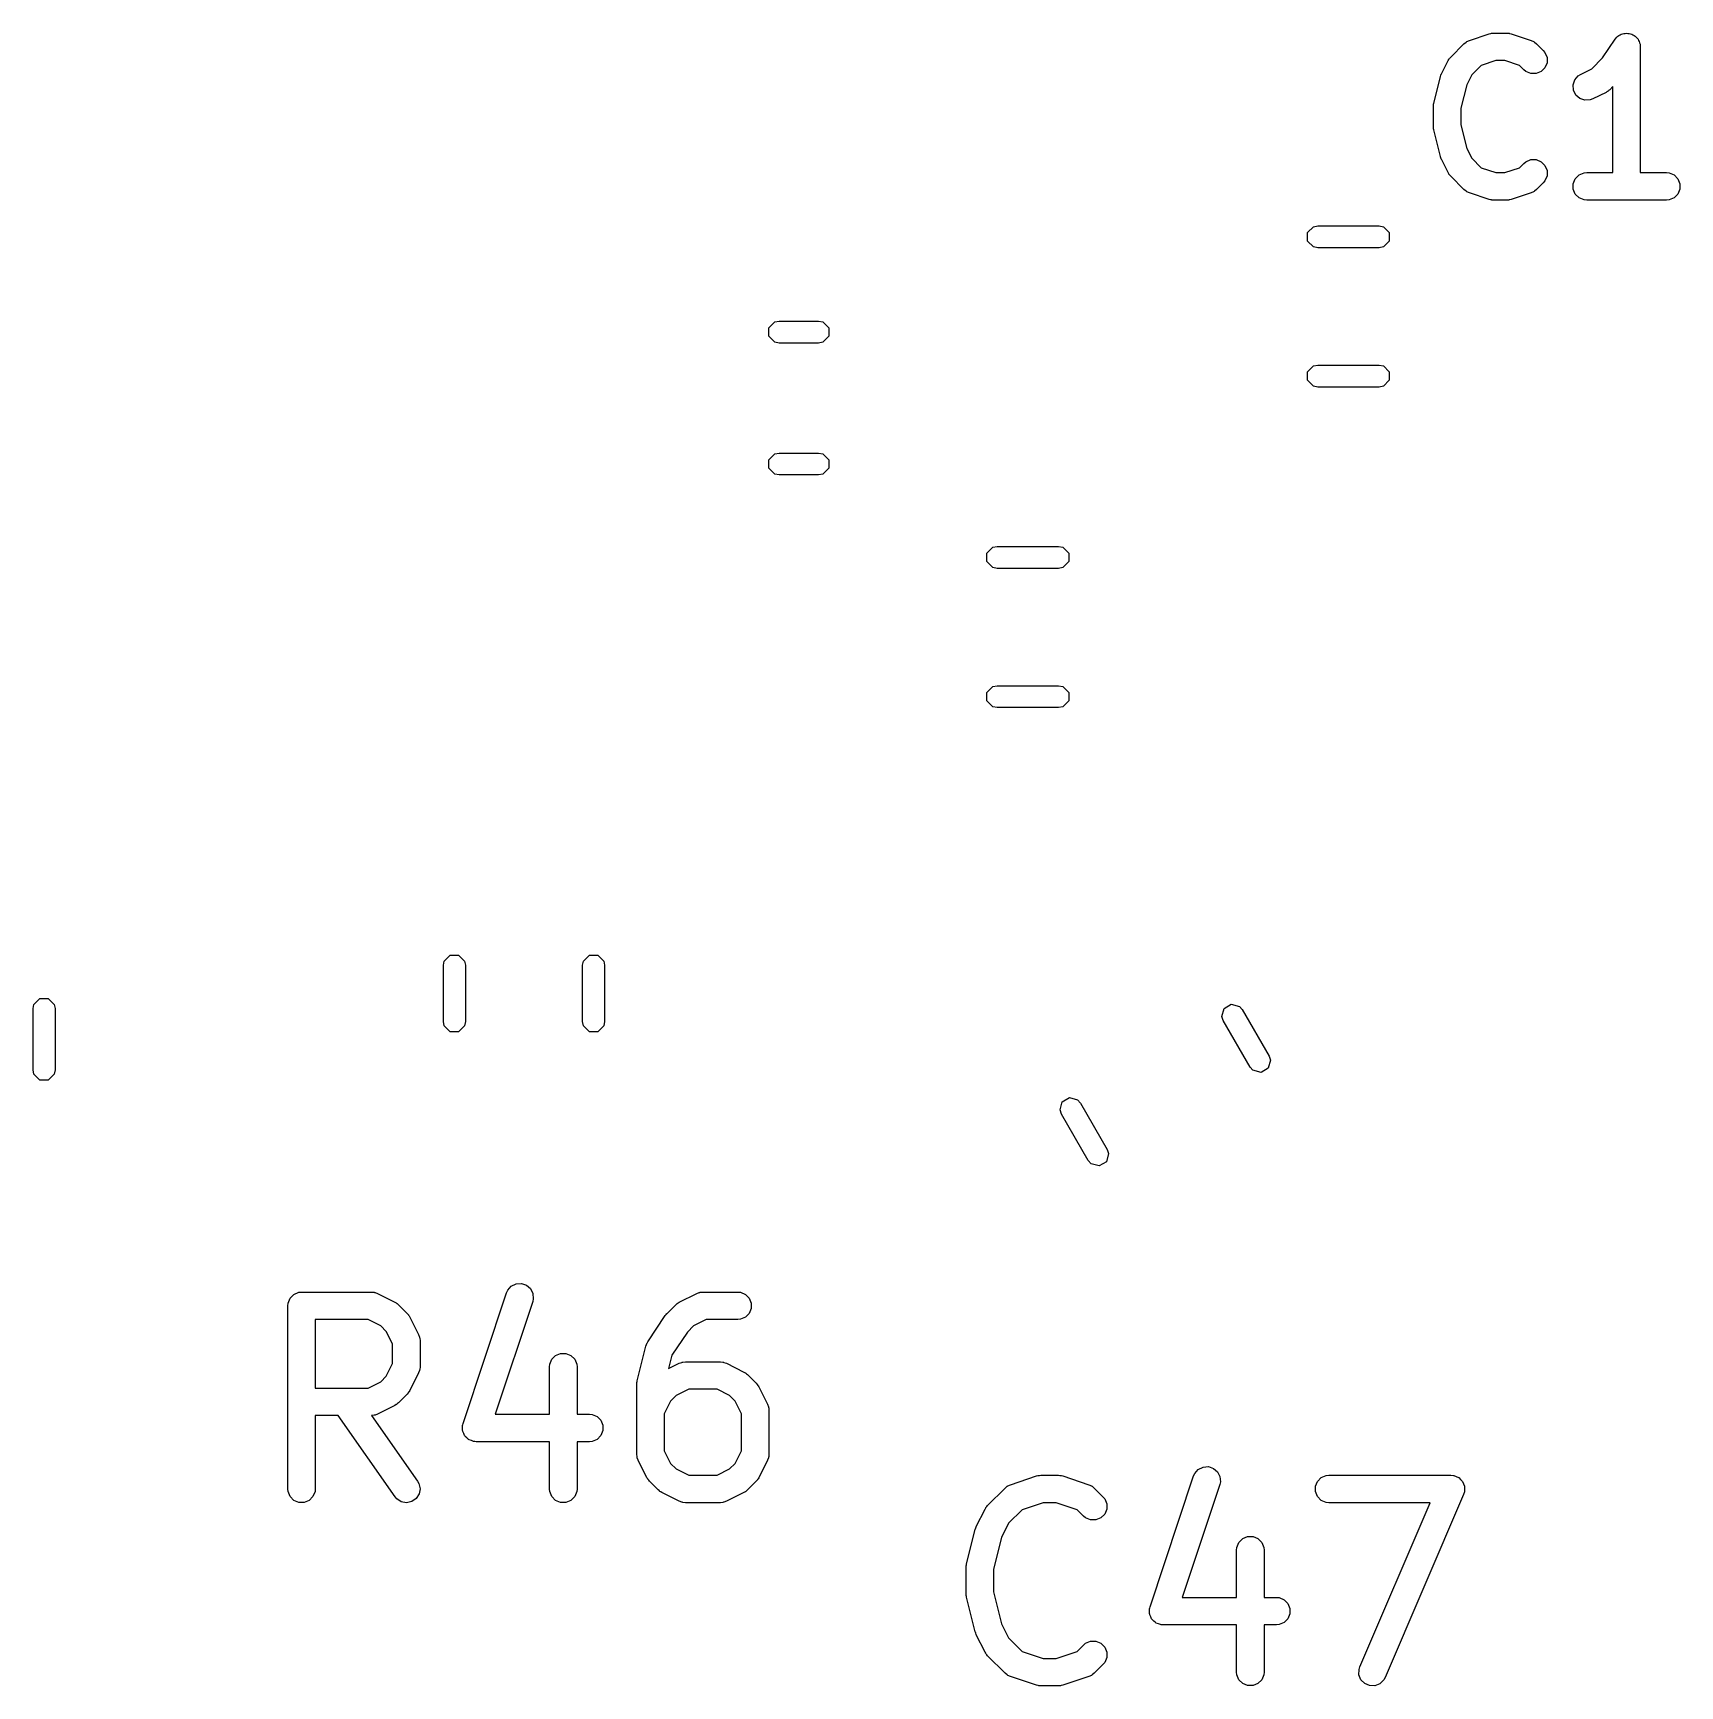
# Model space of a CAD drawing. Extents: x 1.07 to 8.07, y -3.47 to -0.77.
# Drawn here: x 6.3217 to 6.6756, y -2.2945 to -1.9393 of the extents above; entities that cross this region are included whole.
import ezdxf

# ---------------------------------------------------------------- set-up
doc = ezdxf.new("R2010")
doc.units = 0
doc.header["$MEASUREMENT"] = 0
doc.layers.add('BLACK', color=7, linetype='CONTINUOUS')

msp = doc.modelspace()

# ---------------------------------------------------------------- linework, layer by layer
at = {"layer": 'BLACK', "linetype": 'CONTINUOUS'}
for p, q in [((6.63459, -1.93943), (6.63488, -1.93937)), ((6.63488, -1.93937), (6.63495, -1.93934)), ((6.63495, -1.93934), (6.63506, -1.93933)), ((6.63506, -1.93933), (6.63516, -1.9393)), ((6.63516, -1.9393), (6.63524, -1.93931)), ((6.63524, -1.93931), (6.63553, -1.93928)), ((6.63553, -1.93928), (6.63839, -1.93928)), ((6.63839, -1.93928), (6.63868, -1.93931)), ((6.63868, -1.93931), (6.63876, -1.9393)), ((6.63876, -1.9393), (6.63886, -1.93933)), ((6.63886, -1.93933), (6.63896, -1.93934)), ((6.63896, -1.93934), (6.63903, -1.93937)), ((6.63903, -1.93937), (6.63932, -1.93943)), ((6.66325, -1.93945), (6.66352, -1.93934)), ((6.66352, -1.93934), (6.66381, -1.93934)), ((6.66381, -1.93934), (6.6641, -1.93928)), ((6.6641, -1.93928), (6.66438, -1.93934)), ((6.66438, -1.93934), (6.66468, -1.93934)), ((6.66468, -1.93934), (6.66494, -1.93945)), ((6.6263, -1.94443), (6.62916, -1.94157)), ((6.62916, -1.94157), (6.6296, -1.94121)), ((6.6296, -1.94121), (6.6297, -1.94117)), ((6.6297, -1.94117), (6.62978, -1.9411)), ((6.62978, -1.9411), (6.63031, -1.94086)), ((6.63031, -1.94086), (6.63459, -1.93943)), ((6.63932, -1.93943), (6.64361, -1.94086)), ((6.64361, -1.94086), (6.64413, -1.9411)), ((6.64413, -1.9411), (6.64421, -1.94117)), ((6.64421, -1.94117), (6.64431, -1.94121)), ((6.64431, -1.94121), (6.64476, -1.94157)), ((6.64476, -1.94157), (6.64619, -1.943)), ((6.65895, -1.94464), (6.66164, -1.94059)), ((6.66164, -1.94059), (6.66164, -1.94059)), ((6.66164, -1.94059), (6.66165, -1.94059)), ((6.66165, -1.94059), (6.66201, -1.94015)), ((6.66165, -1.94059), (6.66165, -1.94059)), ((6.66201, -1.94015), (6.66225, -1.93998)), ((6.66225, -1.93998), (6.66246, -1.93978)), ((6.66246, -1.93978), (6.66273, -1.93967)), ((6.66273, -1.93967), (6.66297, -1.93951)), ((6.66297, -1.93951), (6.66325, -1.93945)), ((6.66494, -1.93945), (6.66523, -1.9395)), ((6.66523, -1.9395), (6.66547, -1.93967)), ((6.66547, -1.93967), (6.66574, -1.93978)), ((6.66574, -1.93978), (6.66595, -1.93998)), ((6.66595, -1.93998), (6.66619, -1.94014)), ((6.66619, -1.94014), (6.66635, -1.94039)), ((6.66635, -1.94039), (6.66656, -1.94059)), ((6.66656, -1.94059), (6.66667, -1.94086)), ((6.66667, -1.94086), (6.66683, -1.9411)), ((6.66683, -1.9411), (6.66688, -1.94139)), ((6.66688, -1.94139), (6.667, -1.94166)), ((6.667, -1.94166), (6.66705, -1.94223)), ((6.66705, -1.94223), (6.66705, -1.94223)), ((6.66705, -1.94223), (6.66705, -1.94223)), ((6.66705, -1.94223), (6.66705, -1.94223)), ((6.66705, -1.94223), (6.66705, -1.96928)), ((6.62432, -1.94806), (6.62574, -1.9452)), ((6.62574, -1.9452), (6.6259, -1.94495)), ((6.6259, -1.94495), (6.62593, -1.94488)), ((6.62593, -1.94488), (6.626, -1.9448)), ((6.626, -1.9448), (6.62605, -1.94471)), ((6.62605, -1.94471), (6.62611, -1.94466)), ((6.62611, -1.94466), (6.6263, -1.94443)), ((6.63284, -1.94624), (6.63081, -1.94827)), ((6.63601, -1.94519), (6.63284, -1.94624)), ((6.63791, -1.94519), (6.63601, -1.94519)), ((6.64108, -1.94624), (6.63791, -1.94519)), ((6.64201, -1.94718), (6.64108, -1.94624)), ((6.64619, -1.943), (6.64656, -1.94345)), ((6.64656, -1.94345), (6.647, -1.94451)), ((6.647, -1.94567), (6.64656, -1.94673)), ((6.647, -1.94451), (6.647, -1.94567)), ((6.65664, -1.94695), (6.65895, -1.94464)), ((6.62266, -1.95437), (6.62409, -1.94866)), ((6.62409, -1.94866), (6.62411, -1.94862)), ((6.62411, -1.9486), (6.6242, -1.94836)), ((6.62411, -1.94862), (6.62411, -1.9486)), ((6.6242, -1.94836), (6.62429, -1.94811)), ((6.62429, -1.94811), (6.6243, -1.9481)), ((6.6243, -1.9481), (6.62432, -1.94806)), ((6.63081, -1.94827), (6.62974, -1.95041)), ((6.64246, -1.94755), (6.64201, -1.94718)), ((6.64352, -1.94799), (6.64246, -1.94755)), ((6.64468, -1.94799), (6.64352, -1.94799)), ((6.64574, -1.94755), (6.64468, -1.94799)), ((6.64656, -1.94673), (6.64574, -1.94755)), ((6.6526, -1.95043), (6.65296, -1.94934)), ((6.65296, -1.94934), (6.65372, -1.94847)), ((6.65372, -1.94847), (6.65421, -1.94816)), ((6.65421, -1.94816), (6.65664, -1.94695)), ((6.62974, -1.95041), (6.62848, -1.95545)), ((6.65268, -1.95158), (6.6526, -1.95043)), ((6.6532, -1.95261), (6.65268, -1.95158)), ((6.65407, -1.95337), (6.6532, -1.95261)), ((6.65516, -1.95373), (6.65407, -1.95337)), ((6.65685, -1.95345), (6.65631, -1.95365)), ((6.65971, -1.95202), (6.65685, -1.95345)), ((6.65995, -1.95186), (6.65971, -1.95202)), ((6.66003, -1.95183), (6.65995, -1.95186)), ((6.66011, -1.95176), (6.66003, -1.95183)), ((6.6602, -1.95171), (6.66011, -1.95176)), ((6.66025, -1.95165), (6.6602, -1.95171)), ((6.66047, -1.95146), (6.66025, -1.95165)), ((6.66115, -1.95079), (6.66047, -1.95146)), ((6.66115, -1.96928), (6.66115, -1.95079)), ((6.62258, -1.95495), (6.62261, -1.95473)), ((6.62259, -1.95499), (6.62258, -1.95495)), ((6.62258, -1.95509), (6.62259, -1.95499)), ((6.62258, -1.95938), (6.62258, -1.95509)), ((6.62261, -1.95473), (6.62263, -1.95451)), ((6.62263, -1.95451), (6.62265, -1.95447)), ((6.62265, -1.95447), (6.62266, -1.95437)), ((6.62848, -1.95545), (6.62848, -1.95901)), ((6.65631, -1.95365), (6.65516, -1.95373)), ((6.62259, -1.95948), (6.62258, -1.95938)), ((6.62258, -1.95952), (6.62259, -1.95948)), ((6.62261, -1.95973), (6.62258, -1.95952)), ((6.62263, -1.95995), (6.62261, -1.95973)), ((6.62265, -1.95999), (6.62263, -1.95995)), ((6.62266, -1.96009), (6.62265, -1.95999)), ((6.62409, -1.96581), (6.62266, -1.96009)), ((6.62848, -1.95901), (6.62974, -1.96406)), ((6.62974, -1.96406), (6.63081, -1.9662)), ((6.62411, -1.96585), (6.62409, -1.96581)), ((6.62411, -1.96587), (6.62411, -1.96585)), ((6.6242, -1.96611), (6.62411, -1.96587)), ((6.62429, -1.96635), (6.6242, -1.96611)), ((6.6243, -1.96637), (6.62429, -1.96635)), ((6.62432, -1.96641), (6.6243, -1.96637)), ((6.62574, -1.96927), (6.62432, -1.96641)), ((6.63081, -1.9662), (6.63284, -1.96822)), ((6.64108, -1.96822), (6.64201, -1.96729)), ((6.64201, -1.96729), (6.64246, -1.96692)), ((6.64246, -1.96692), (6.64352, -1.96648)), ((6.64352, -1.96648), (6.64468, -1.96648)), ((6.64468, -1.96648), (6.64574, -1.96692)), ((6.64574, -1.96692), (6.64656, -1.96774)), ((6.64656, -1.96774), (6.647, -1.9688)), ((6.6259, -1.96952), (6.62574, -1.96927)), ((6.62593, -1.96959), (6.6259, -1.96952)), ((6.626, -1.96967), (6.62593, -1.96959)), ((6.62605, -1.96976), (6.626, -1.96967)), ((6.62611, -1.96981), (6.62605, -1.96976)), ((6.6263, -1.97004), (6.62611, -1.96981)), ((6.62916, -1.97289), (6.6263, -1.97004)), ((6.63284, -1.96822), (6.63601, -1.96928)), ((6.63601, -1.96928), (6.63791, -1.96928)), ((6.63791, -1.96928), (6.64108, -1.96822)), ((6.64656, -1.97102), (6.64619, -1.97146)), ((6.647, -1.96995), (6.64656, -1.97102)), ((6.647, -1.9688), (6.647, -1.96995)), ((6.65263, -1.97166), (6.65307, -1.97059)), ((6.65307, -1.97059), (6.65389, -1.96978)), ((6.65389, -1.96978), (6.65495, -1.96934)), ((6.65495, -1.96934), (6.65553, -1.96928)), ((6.65553, -1.96928), (6.66115, -1.96928)), ((6.66705, -1.96928), (6.67267, -1.96928)), ((6.67267, -1.96928), (6.67325, -1.96934)), ((6.67325, -1.96934), (6.67431, -1.96978)), ((6.67431, -1.96978), (6.67513, -1.97059)), ((6.67513, -1.97059), (6.67557, -1.97166)), ((6.6296, -1.97326), (6.62916, -1.97289)), ((6.6297, -1.9733), (6.6296, -1.97326)), ((6.62978, -1.97337), (6.6297, -1.9733)), ((6.63031, -1.97361), (6.62978, -1.97337)), ((6.63459, -1.97503), (6.63031, -1.97361)), ((6.64361, -1.97361), (6.63932, -1.97503)), ((6.64413, -1.97337), (6.64361, -1.97361)), ((6.64421, -1.9733), (6.64413, -1.97337)), ((6.64431, -1.97326), (6.64421, -1.9733)), ((6.64476, -1.97289), (6.64431, -1.97326)), ((6.64619, -1.97146), (6.64476, -1.97289)), ((6.65263, -1.97281), (6.65263, -1.97166)), ((6.65307, -1.97387), (6.65263, -1.97281)), ((6.65389, -1.97469), (6.65307, -1.97387)), ((6.65495, -1.97513), (6.65389, -1.97469)), ((6.67431, -1.97469), (6.67325, -1.97513)), ((6.67513, -1.97387), (6.67431, -1.97469)), ((6.67557, -1.97281), (6.67513, -1.97387)), ((6.67557, -1.97166), (6.67557, -1.97281)), ((6.63488, -1.9751), (6.63459, -1.97503)), ((6.63495, -1.97513), (6.63488, -1.9751)), ((6.63506, -1.97514), (6.63495, -1.97513)), ((6.63516, -1.97516), (6.63506, -1.97514)), ((6.63524, -1.97516), (6.63516, -1.97516)), ((6.63553, -1.97519), (6.63524, -1.97516)), ((6.63839, -1.97519), (6.63553, -1.97519)), ((6.63868, -1.97516), (6.63839, -1.97519)), ((6.63876, -1.97516), (6.63868, -1.97516)), ((6.63886, -1.97514), (6.63876, -1.97516)), ((6.63896, -1.97513), (6.63886, -1.97514)), ((6.63903, -1.9751), (6.63896, -1.97513)), ((6.63932, -1.97503), (6.63903, -1.9751)), ((6.65553, -1.97519), (6.65495, -1.97513)), ((6.67267, -1.97519), (6.65553, -1.97519)), ((6.67325, -1.97513), (6.67267, -1.97519)), ((6.59555, -1.98217), (6.59683, -1.98089)), ((6.59683, -1.98089), (6.59773, -1.98071)), ((6.59773, -1.98071), (6.61093, -1.98071)), ((6.61093, -1.98071), (6.61183, -1.98089)), ((6.61183, -1.98089), (6.61311, -1.98217)), ((6.59555, -1.98397), (6.59555, -1.98217)), ((6.59683, -1.98525), (6.59555, -1.98397)), ((6.59773, -1.98543), (6.59683, -1.98525)), ((6.61093, -1.98543), (6.59773, -1.98543)), ((6.61183, -1.98525), (6.61093, -1.98543)), ((6.61311, -1.98397), (6.61183, -1.98525)), ((6.61311, -1.98217), (6.61311, -1.98397)), ((6.47979, -2.00264), (6.48107, -2.00136)), ((6.47979, -2.00445), (6.47979, -2.00264)), ((6.48107, -2.00136), (6.48197, -2.00118)), ((6.48197, -2.00118), (6.49047, -2.00118)), ((6.49047, -2.00118), (6.49137, -2.00136)), ((6.49137, -2.00136), (6.49265, -2.00264)), ((6.49265, -2.00264), (6.49265, -2.00445)), ((6.48107, -2.00573), (6.47979, -2.00445)), ((6.48197, -2.00591), (6.48107, -2.00573)), ((6.49047, -2.00591), (6.48197, -2.00591)), ((6.49137, -2.00573), (6.49047, -2.00591)), ((6.49265, -2.00445), (6.49137, -2.00573)), ((6.59555, -2.01209), (6.59683, -2.01081)), ((6.59555, -2.0139), (6.59555, -2.01209)), ((6.59683, -2.01517), (6.59555, -2.0139)), ((6.59683, -2.01081), (6.59773, -2.01063)), ((6.59773, -2.01063), (6.61093, -2.01063)), ((6.61093, -2.01063), (6.61183, -2.01081)), ((6.61183, -2.01081), (6.61311, -2.01209)), ((6.61311, -2.0139), (6.61183, -2.01517)), ((6.61311, -2.01209), (6.61311, -2.0139)), ((6.59773, -2.01535), (6.59683, -2.01517)), ((6.61093, -2.01535), (6.59773, -2.01535)), ((6.61183, -2.01517), (6.61093, -2.01535)), ((6.47979, -2.03099), (6.48107, -2.02971)), ((6.47979, -2.03279), (6.47979, -2.03099)), ((6.48107, -2.02971), (6.48197, -2.02953)), ((6.48197, -2.02953), (6.49047, -2.02953)), ((6.49047, -2.02953), (6.49137, -2.02971)), ((6.49137, -2.02971), (6.49265, -2.03099)), ((6.49265, -2.03099), (6.49265, -2.03279)), ((6.48107, -2.03407), (6.47979, -2.03279)), ((6.48197, -2.03425), (6.48107, -2.03407)), ((6.49047, -2.03425), (6.48197, -2.03425)), ((6.49137, -2.03407), (6.49047, -2.03425)), ((6.49265, -2.03279), (6.49137, -2.03407)), ((6.52665, -2.05106), (6.52793, -2.04979)), ((6.52665, -2.05287), (6.52665, -2.05106)), ((6.52793, -2.05415), (6.52665, -2.05287)), ((6.52793, -2.04979), (6.52883, -2.04961)), ((6.52883, -2.04961), (6.54203, -2.04961)), ((6.54203, -2.04961), (6.54294, -2.04979)), ((6.54294, -2.04979), (6.54421, -2.05106)), ((6.54421, -2.05287), (6.54294, -2.05415)), ((6.54421, -2.05106), (6.54421, -2.05287)), ((6.52883, -2.05433), (6.52793, -2.05415)), ((6.54203, -2.05433), (6.52883, -2.05433)), ((6.54294, -2.05415), (6.54203, -2.05433)), ((6.52665, -2.08099), (6.52793, -2.07971)), ((6.52665, -2.08279), (6.52665, -2.08099)), ((6.52793, -2.07971), (6.52883, -2.07953)), ((6.52883, -2.07953), (6.54203, -2.07953)), ((6.54203, -2.07953), (6.54294, -2.07971)), ((6.54294, -2.07971), (6.54421, -2.08099)), ((6.54421, -2.08099), (6.54421, -2.08279)), ((6.52793, -2.08407), (6.52665, -2.08279)), ((6.52883, -2.08425), (6.52793, -2.08407)), ((6.54203, -2.08425), (6.52883, -2.08425)), ((6.54294, -2.08407), (6.54203, -2.08425)), ((6.54421, -2.08279), (6.54294, -2.08407)), ((6.41002, -2.13872), (6.4113, -2.13744)), ((6.4113, -2.13744), (6.41311, -2.13744)), ((6.41311, -2.13744), (6.41439, -2.13872)), ((6.43994, -2.13872), (6.44122, -2.13744)), ((6.44122, -2.13744), (6.44303, -2.13744)), ((6.44303, -2.13744), (6.44431, -2.13872)), ((6.40984, -2.13962), (6.41002, -2.13872)), ((6.40984, -2.15172), (6.40984, -2.13962)), ((6.41439, -2.13872), (6.41457, -2.13962)), ((6.41457, -2.13962), (6.41457, -2.15172)), ((6.43976, -2.13962), (6.43994, -2.13872)), ((6.43976, -2.15172), (6.43976, -2.13962)), ((6.44431, -2.13872), (6.44449, -2.13962)), ((6.44449, -2.13962), (6.44449, -2.15172)), ((6.32165, -2.14891), (6.32183, -2.14801)), ((6.32165, -2.16211), (6.32165, -2.14891)), ((6.32183, -2.14801), (6.32311, -2.14673)), ((6.32311, -2.14673), (6.32492, -2.14673)), ((6.32492, -2.14673), (6.3262, -2.14801)), ((6.3262, -2.14801), (6.32638, -2.14891)), ((6.32638, -2.14891), (6.32638, -2.16211)), ((6.57713, -2.15064), (6.5776, -2.14889)), ((6.5776, -2.14889), (6.57916, -2.14799)), ((6.57916, -2.14799), (6.58091, -2.14845)), ((6.58091, -2.14845), (6.58152, -2.14915)), ((6.41002, -2.15262), (6.40984, -2.15172)), ((6.41457, -2.15172), (6.41439, -2.15262)), ((6.43994, -2.15262), (6.43976, -2.15172)), ((6.44449, -2.15172), (6.44431, -2.15262)), ((6.57742, -2.15151), (6.57713, -2.15064)), ((6.58318, -2.16148), (6.57742, -2.15151)), ((6.58152, -2.14915), (6.58727, -2.15912)), ((6.4113, -2.1539), (6.41002, -2.15262)), ((6.41311, -2.1539), (6.4113, -2.1539)), ((6.41439, -2.15262), (6.41311, -2.1539)), ((6.44122, -2.1539), (6.43994, -2.15262)), ((6.44303, -2.1539), (6.44122, -2.1539)), ((6.44431, -2.15262), (6.44303, -2.1539)), ((6.58727, -2.15912), (6.58757, -2.15999)), ((6.32183, -2.16302), (6.32165, -2.16211)), ((6.32311, -2.16429), (6.32183, -2.16302)), ((6.3262, -2.16302), (6.32492, -2.16429)), ((6.32638, -2.16211), (6.3262, -2.16302)), ((6.58379, -2.16218), (6.58318, -2.16148)), ((6.58554, -2.16264), (6.58379, -2.16218)), ((6.5871, -2.16174), (6.58554, -2.16264)), ((6.58757, -2.15999), (6.5871, -2.16174)), ((6.32492, -2.16429), (6.32311, -2.16429)), ((6.54235, -2.17071), (6.54282, -2.16897)), ((6.54282, -2.16897), (6.54438, -2.16806)), ((6.54438, -2.16806), (6.54613, -2.16853)), ((6.54613, -2.16853), (6.54674, -2.16923)), ((6.54674, -2.16923), (6.5525, -2.1792)), ((6.54265, -2.17159), (6.54235, -2.17071)), ((6.54841, -2.18156), (6.54265, -2.17159)), ((6.55279, -2.18007), (6.55233, -2.18182)), ((6.5525, -2.1792), (6.55279, -2.18007)), ((6.54901, -2.18225), (6.54841, -2.18156)), ((6.55076, -2.18272), (6.54901, -2.18225)), ((6.55233, -2.18182), (6.55076, -2.18272)), ((6.42366, -2.20945), (6.42442, -2.20858)), ((6.42442, -2.20858), (6.42545, -2.20807)), ((6.42545, -2.20807), (6.4266, -2.20798)), ((6.4266, -2.20798), (6.42769, -2.20835)), ((6.42769, -2.20835), (6.42856, -2.2091)), ((6.42856, -2.2091), (6.42908, -2.21013)), ((6.37641, -2.21279), (6.37646, -2.21221)), ((6.37641, -2.25216), (6.37641, -2.21279)), ((6.37646, -2.21221), (6.3769, -2.21115)), ((6.3769, -2.21115), (6.37772, -2.21033)), ((6.37772, -2.21033), (6.37878, -2.20989)), ((6.37878, -2.20989), (6.37936, -2.20984)), ((6.37936, -2.20984), (6.39436, -2.20984)), ((6.39436, -2.20984), (6.39493, -2.20989)), ((6.39493, -2.20989), (6.39503, -2.20993)), ((6.39503, -2.20993), (6.39514, -2.20994)), ((6.39514, -2.20994), (6.39568, -2.21015)), ((6.39568, -2.21015), (6.39943, -2.21202)), ((6.39943, -2.21202), (6.39967, -2.21218)), ((6.39967, -2.21218), (6.39975, -2.21221)), ((6.39975, -2.21221), (6.39983, -2.21227)), ((6.39983, -2.21227), (6.39992, -2.21233)), ((6.39992, -2.21233), (6.39997, -2.21239)), ((6.39997, -2.21239), (6.40019, -2.21257)), ((6.40019, -2.21257), (6.40207, -2.21445)), ((6.41405, -2.2381), (6.42343, -2.20998)), ((6.42903, -2.21185), (6.42095, -2.23608)), ((6.42343, -2.20998), (6.42366, -2.20945)), ((6.42916, -2.21128), (6.42903, -2.21185)), ((6.42908, -2.21013), (6.42916, -2.21128)), ((6.45789, -2.21445), (6.45976, -2.21257)), ((6.45976, -2.21257), (6.45999, -2.21239)), ((6.45999, -2.21239), (6.46004, -2.21233)), ((6.46004, -2.21233), (6.46013, -2.21227)), ((6.46013, -2.21227), (6.46021, -2.21221)), ((6.46021, -2.21221), (6.46028, -2.21218)), ((6.46028, -2.21218), (6.46053, -2.21202)), ((6.46053, -2.21202), (6.46428, -2.21015)), ((6.46428, -2.21015), (6.46482, -2.20994)), ((6.46482, -2.20994), (6.46492, -2.20993)), ((6.46492, -2.20993), (6.46502, -2.20989)), ((6.46502, -2.20989), (6.4656, -2.20984)), ((6.4656, -2.20984), (6.4731, -2.20984)), ((6.4731, -2.20984), (6.47367, -2.20989)), ((6.47367, -2.20989), (6.47474, -2.21033)), ((6.47474, -2.21033), (6.47555, -2.21115)), ((6.47555, -2.21115), (6.47599, -2.21221)), ((6.47599, -2.21221), (6.47599, -2.21336)), ((6.39366, -2.21574), (6.38231, -2.21574)), ((6.38231, -2.21574), (6.38231, -2.23046)), ((6.39636, -2.21709), (6.39366, -2.21574)), ((6.40207, -2.21445), (6.40225, -2.21468)), ((6.40225, -2.21468), (6.40231, -2.21473)), ((6.40231, -2.21473), (6.40237, -2.21482)), ((6.40237, -2.21482), (6.40244, -2.2149)), ((6.40244, -2.2149), (6.40247, -2.21497)), ((6.40247, -2.21497), (6.40262, -2.21522)), ((6.40262, -2.21522), (6.4045, -2.21897)), ((6.45377, -2.22052), (6.45752, -2.2149)), ((6.45752, -2.2149), (6.4577, -2.21468)), ((6.45752, -2.2149), (6.45752, -2.2149)), ((6.45752, -2.2149), (6.45752, -2.2149)), ((6.4577, -2.21468), (6.45788, -2.21445)), ((6.45788, -2.21445), (6.45788, -2.21445)), ((6.45788, -2.21445), (6.45789, -2.21445)), ((6.4663, -2.21574), (6.4636, -2.21709)), ((6.4731, -2.21574), (6.4663, -2.21574)), ((6.47367, -2.21568), (6.4731, -2.21574)), ((6.47474, -2.21524), (6.47367, -2.21568)), ((6.47555, -2.21443), (6.47474, -2.21524)), ((6.47599, -2.21336), (6.47555, -2.21443)), ((6.39755, -2.21829), (6.39636, -2.21709)), ((6.3989, -2.22098), (6.39755, -2.21829)), ((6.4045, -2.21897), (6.4047, -2.21951)), ((6.4047, -2.21951), (6.40471, -2.21961)), ((6.40471, -2.21961), (6.40475, -2.21971)), ((6.40475, -2.21971), (6.40481, -2.22029)), ((6.46227, -2.21842), (6.45896, -2.22337)), ((6.4636, -2.21709), (6.46227, -2.21842)), ((6.3989, -2.22521), (6.3989, -2.22098)), ((6.40481, -2.22029), (6.40481, -2.22591)), ((6.43315, -2.22427), (6.43396, -2.22346)), ((6.43396, -2.22346), (6.43503, -2.22302)), ((6.43503, -2.22302), (6.43618, -2.22302)), ((6.43618, -2.22302), (6.43724, -2.22346)), ((6.43724, -2.22346), (6.43806, -2.22427)), ((6.45148, -2.22894), (6.45336, -2.22145)), ((6.45336, -2.22145), (6.45348, -2.22111)), ((6.45348, -2.22111), (6.4535, -2.22103)), ((6.4535, -2.22103), (6.45353, -2.22097)), ((6.45353, -2.22097), (6.45355, -2.2209)), ((6.45355, -2.2209), (6.4536, -2.22084)), ((6.4536, -2.22084), (6.45377, -2.22052)), ((6.45896, -2.22337), (6.45824, -2.22629)), ((6.39755, -2.22791), (6.3989, -2.22521)), ((6.4047, -2.22669), (6.4045, -2.22723)), ((6.40471, -2.22659), (6.4047, -2.22669)), ((6.40475, -2.22649), (6.40471, -2.22659)), ((6.40481, -2.22591), (6.40475, -2.22649)), ((6.43265, -2.22591), (6.43271, -2.22534)), ((6.43265, -2.23608), (6.43265, -2.22591)), ((6.43271, -2.22534), (6.43315, -2.22427)), ((6.43806, -2.22427), (6.4385, -2.22534)), ((6.4385, -2.22534), (6.43855, -2.22591)), ((6.43855, -2.22591), (6.43855, -2.23608)), ((6.45824, -2.22629), (6.46053, -2.22515)), ((6.46053, -2.22515), (6.46107, -2.22494)), ((6.46107, -2.22494), (6.46117, -2.22493)), ((6.46117, -2.22493), (6.46127, -2.22489)), ((6.46127, -2.22489), (6.46185, -2.22483)), ((6.46185, -2.22483), (6.46935, -2.22483)), ((6.46935, -2.22483), (6.46992, -2.22489)), ((6.46992, -2.22489), (6.47002, -2.22493)), ((6.47002, -2.22493), (6.47013, -2.22494)), ((6.47013, -2.22494), (6.47067, -2.22515)), ((6.47067, -2.22515), (6.47442, -2.22702)), ((6.47442, -2.22702), (6.47467, -2.22718)), ((6.38231, -2.23046), (6.39366, -2.23046)), ((6.39366, -2.23046), (6.39636, -2.22911)), ((6.39636, -2.22911), (6.39755, -2.22791)), ((6.4045, -2.22723), (6.40262, -2.23098)), ((6.4514, -2.22952), (6.45143, -2.2293)), ((6.45141, -2.22956), (6.4514, -2.22952)), ((6.4514, -2.22966), (6.45141, -2.22956)), ((6.4514, -2.24466), (6.4514, -2.22966)), ((6.45143, -2.2293), (6.45145, -2.22908)), ((6.45145, -2.22908), (6.45147, -2.22904)), ((6.45147, -2.22904), (6.45148, -2.22894)), ((6.47467, -2.22718), (6.47474, -2.22721)), ((6.47474, -2.22721), (6.47482, -2.22727)), ((6.47482, -2.22727), (6.47491, -2.22733)), ((6.47491, -2.22733), (6.47496, -2.22739)), ((6.47496, -2.22739), (6.47518, -2.22757)), ((6.47518, -2.22757), (6.47706, -2.22945)), ((6.47706, -2.22945), (6.47725, -2.22967)), ((6.47725, -2.22967), (6.4773, -2.22973)), ((6.4773, -2.22973), (6.47736, -2.22981)), ((6.47736, -2.22981), (6.47743, -2.2299)), ((6.47743, -2.2299), (6.47746, -2.22997)), ((6.47746, -2.22997), (6.47761, -2.23022)), ((6.47761, -2.23022), (6.47949, -2.23396)), ((6.39943, -2.23418), (6.39568, -2.23605)), ((6.39967, -2.23402), (6.39943, -2.23418)), ((6.39975, -2.23399), (6.39967, -2.23402)), ((6.39983, -2.23392), (6.39975, -2.23399)), ((6.39992, -2.23387), (6.39983, -2.23392)), ((6.39997, -2.23381), (6.39992, -2.23387)), ((6.40019, -2.23362), (6.39997, -2.23381)), ((6.40207, -2.23175), (6.40019, -2.23362)), ((6.40225, -2.23152), (6.40207, -2.23175)), ((6.40231, -2.23147), (6.40225, -2.23152)), ((6.40237, -2.23138), (6.40231, -2.23147)), ((6.40244, -2.2313), (6.40237, -2.23138)), ((6.40247, -2.23123), (6.40244, -2.2313)), ((6.40262, -2.23098), (6.40247, -2.23123)), ((6.45865, -2.23328), (6.4573, -2.23598)), ((6.45985, -2.23209), (6.45865, -2.23328)), ((6.46255, -2.23074), (6.45985, -2.23209)), ((6.46865, -2.23074), (6.46255, -2.23074)), ((6.47135, -2.23209), (6.46865, -2.23074)), ((6.47255, -2.23328), (6.47135, -2.23209)), ((6.47389, -2.23598), (6.47255, -2.23328)), ((6.47949, -2.23396), (6.47969, -2.23451)), ((6.3872, -2.23636), (6.38231, -2.23636)), ((6.38231, -2.23636), (6.38231, -2.25216)), ((6.39944, -2.25385), (6.3872, -2.23636)), ((6.39493, -2.23631), (6.3944, -2.23636)), ((6.3944, -2.23636), (6.40428, -2.25046)), ((6.39503, -2.23627), (6.39493, -2.23631)), ((6.39514, -2.23626), (6.39503, -2.23627)), ((6.39568, -2.23605), (6.39514, -2.23626)), ((6.42095, -2.23608), (6.43265, -2.23608)), ((6.43855, -2.23608), (6.44123, -2.23608)), ((6.44123, -2.23608), (6.4418, -2.23614)), ((6.4418, -2.23614), (6.44287, -2.23658)), ((6.44287, -2.23658), (6.44368, -2.23739)), ((6.44368, -2.23739), (6.44412, -2.23846)), ((6.4573, -2.23598), (6.4573, -2.24396)), ((6.47389, -2.24396), (6.47389, -2.23598)), ((6.47969, -2.23451), (6.4797, -2.23461)), ((6.4797, -2.23461), (6.47974, -2.23471)), ((6.47974, -2.23471), (6.4798, -2.23529)), ((6.4798, -2.23529), (6.4798, -2.24466)), ((6.41392, -2.23867), (6.41396, -2.23852)), ((6.41396, -2.23914), (6.41392, -2.23867)), ((6.41396, -2.23846), (6.41399, -2.23839)), ((6.41396, -2.23852), (6.41396, -2.23846)), ((6.41396, -2.23961), (6.41396, -2.23914)), ((6.414, -2.23971), (6.41396, -2.23961)), ((6.41399, -2.23839), (6.41405, -2.2381)), ((6.41401, -2.23981), (6.414, -2.23971)), ((6.41422, -2.24024), (6.41401, -2.23981)), ((6.4144, -2.24068), (6.41422, -2.24024)), ((6.41447, -2.24075), (6.4144, -2.24068)), ((6.41452, -2.24085), (6.41447, -2.24075)), ((6.41488, -2.24116), (6.41452, -2.24085)), ((6.41521, -2.24149), (6.41488, -2.24116)), ((6.44368, -2.24068), (6.44287, -2.24149)), ((6.44412, -2.23961), (6.44368, -2.24068)), ((6.44412, -2.23846), (6.44412, -2.23961)), ((6.41531, -2.24153), (6.41521, -2.24149)), ((6.41539, -2.2416), (6.41531, -2.24153)), ((6.41584, -2.24175), (6.41539, -2.2416)), ((6.41628, -2.24193), (6.41584, -2.24175)), ((6.41643, -2.24195), (6.41628, -2.24193)), ((6.41648, -2.24196), (6.41643, -2.24195)), ((6.41656, -2.24196), (6.41648, -2.24196)), ((6.41685, -2.24199), (6.41656, -2.24196)), ((6.43265, -2.24199), (6.41685, -2.24199)), ((6.43265, -2.25216), (6.43265, -2.24199)), ((6.44123, -2.24199), (6.43855, -2.24199)), ((6.43855, -2.24199), (6.43855, -2.25216)), ((6.4418, -2.24193), (6.44123, -2.24199)), ((6.44287, -2.24149), (6.4418, -2.24193)), ((6.45145, -2.24524), (6.4514, -2.24466)), ((6.4573, -2.24396), (6.45865, -2.24666)), ((6.47255, -2.24666), (6.47389, -2.24396)), ((6.4798, -2.24466), (6.47974, -2.24524)), ((6.45149, -2.24533), (6.45145, -2.24524)), ((6.4515, -2.24544), (6.45149, -2.24533)), ((6.45171, -2.24598), (6.4515, -2.24544)), ((6.45358, -2.24973), (6.45171, -2.24598)), ((6.45865, -2.24666), (6.45985, -2.24786)), ((6.45985, -2.24786), (6.46255, -2.24921)), ((6.46865, -2.24921), (6.47135, -2.24786)), ((6.47135, -2.24786), (6.47255, -2.24666)), ((6.47949, -2.24598), (6.47761, -2.24973)), ((6.47969, -2.24544), (6.47949, -2.24598)), ((6.4797, -2.24533), (6.47969, -2.24544)), ((6.47974, -2.24524), (6.4797, -2.24533)), ((6.5713, -2.24882), (6.57206, -2.24795)), ((6.57206, -2.24795), (6.57309, -2.24744)), ((6.57309, -2.24744), (6.57424, -2.24735)), ((6.57424, -2.24735), (6.57533, -2.24772)), ((6.57533, -2.24772), (6.5762, -2.24847)), ((6.40428, -2.25046), (6.40456, -2.25097)), ((6.40456, -2.25097), (6.40481, -2.25209)), ((6.45374, -2.24998), (6.45358, -2.24973)), ((6.45377, -2.25005), (6.45374, -2.24998)), ((6.45384, -2.25013), (6.45377, -2.25005)), ((6.45389, -2.25022), (6.45384, -2.25013)), ((6.45395, -2.25027), (6.45389, -2.25022)), ((6.45414, -2.2505), (6.45395, -2.25027)), ((6.45601, -2.25237), (6.45414, -2.2505)), ((6.46255, -2.24921), (6.46865, -2.24921)), ((6.47706, -2.2505), (6.47518, -2.25237)), ((6.47725, -2.25027), (6.47706, -2.2505)), ((6.4773, -2.25022), (6.47725, -2.25027)), ((6.47736, -2.25013), (6.4773, -2.25022)), ((6.47743, -2.25005), (6.47736, -2.25013)), ((6.47746, -2.24998), (6.47743, -2.25005)), ((6.47761, -2.24973), (6.47746, -2.24998)), ((6.52678, -2.25569), (6.53053, -2.25195)), ((6.53053, -2.25195), (6.53098, -2.25158)), ((6.53098, -2.25158), (6.53108, -2.25154)), ((6.53108, -2.25154), (6.53116, -2.25147)), ((6.53116, -2.25147), (6.53169, -2.25123)), ((6.53169, -2.25123), (6.53731, -2.24936)), ((6.53731, -2.24936), (6.5376, -2.24929)), ((6.5376, -2.24929), (6.53767, -2.24926)), ((6.53767, -2.24926), (6.53777, -2.24925)), ((6.53777, -2.24925), (6.53788, -2.24923)), ((6.53788, -2.24923), (6.53795, -2.24923)), ((6.53795, -2.24923), (6.53825, -2.24921)), ((6.53825, -2.24921), (6.54199, -2.24921)), ((6.54199, -2.24921), (6.54229, -2.24923)), ((6.54229, -2.24923), (6.54236, -2.24923)), ((6.54236, -2.24923), (6.54247, -2.24925)), ((6.54247, -2.24925), (6.54257, -2.24926)), ((6.54257, -2.24926), (6.54264, -2.24929)), ((6.54264, -2.24929), (6.54293, -2.24936)), ((6.54293, -2.24936), (6.54855, -2.25123)), ((6.54855, -2.25123), (6.54908, -2.25147)), ((6.54908, -2.25147), (6.54916, -2.25154)), ((6.54916, -2.25154), (6.54926, -2.25158)), ((6.54926, -2.25158), (6.54971, -2.25195)), ((6.54971, -2.25195), (6.55158, -2.25382)), ((6.56169, -2.27747), (6.57106, -2.24935)), ((6.57667, -2.25122), (6.56859, -2.27545)), ((6.57106, -2.24935), (6.5713, -2.24882)), ((6.5762, -2.24847), (6.57671, -2.2495)), ((6.5768, -2.25065), (6.57667, -2.25122)), ((6.57671, -2.2495), (6.5768, -2.25065)), ((6.59722, -2.25158), (6.59766, -2.25052)), ((6.59722, -2.25273), (6.59722, -2.25158)), ((6.59766, -2.25052), (6.59847, -2.2497)), ((6.59847, -2.2497), (6.59954, -2.24926)), ((6.59954, -2.24926), (6.60011, -2.24921)), ((6.60011, -2.24921), (6.62636, -2.24921)), ((6.62636, -2.24921), (6.62694, -2.24926)), ((6.62694, -2.24926), (6.62695, -2.24927)), ((6.62695, -2.24927), (6.62697, -2.24927)), ((6.62697, -2.24927), (6.62748, -2.24949)), ((6.62748, -2.24949), (6.628, -2.2497)), ((6.628, -2.2497), (6.62801, -2.24972)), ((6.62801, -2.24972), (6.62803, -2.24972)), ((6.62803, -2.24972), (6.62842, -2.25012)), ((6.62842, -2.25012), (6.62881, -2.25052)), ((6.62881, -2.25052), (6.62882, -2.25053)), ((6.62882, -2.25053), (6.62883, -2.25055)), ((6.62883, -2.25055), (6.62904, -2.25107)), ((6.62904, -2.25107), (6.62926, -2.25158)), ((6.62926, -2.25158), (6.62926, -2.2516)), ((6.62926, -2.2516), (6.62926, -2.25162)), ((6.62926, -2.25162), (6.62926, -2.25218)), ((6.37646, -2.25273), (6.37641, -2.25216)), ((6.3769, -2.2538), (6.37646, -2.25273)), ((6.37772, -2.25461), (6.3769, -2.2538)), ((6.37878, -2.25505), (6.37772, -2.25461)), ((6.37993, -2.25505), (6.37878, -2.25505)), ((6.381, -2.25461), (6.37993, -2.25505)), ((6.38181, -2.2538), (6.381, -2.25461)), ((6.38225, -2.25273), (6.38181, -2.2538)), ((6.38231, -2.25216), (6.38225, -2.25273)), ((6.39981, -2.25429), (6.39944, -2.25385)), ((6.40079, -2.25491), (6.39981, -2.25429)), ((6.40192, -2.25511), (6.40079, -2.25491)), ((6.40304, -2.25486), (6.40192, -2.25511)), ((6.40399, -2.2542), (6.40304, -2.25486)), ((6.40461, -2.25323), (6.40399, -2.2542)), ((6.40481, -2.25209), (6.40461, -2.25323)), ((6.43271, -2.25273), (6.43265, -2.25216)), ((6.43315, -2.2538), (6.43271, -2.25273)), ((6.43396, -2.25461), (6.43315, -2.2538)), ((6.43503, -2.25505), (6.43396, -2.25461)), ((6.43618, -2.25505), (6.43503, -2.25505)), ((6.43724, -2.25461), (6.43618, -2.25505)), ((6.43806, -2.2538), (6.43724, -2.25461)), ((6.4385, -2.25273), (6.43806, -2.2538)), ((6.43855, -2.25216), (6.4385, -2.25273)), ((6.45624, -2.25256), (6.45601, -2.25237)), ((6.45629, -2.25262), (6.45624, -2.25256)), ((6.45638, -2.25267), (6.45629, -2.25262)), ((6.45646, -2.25274), (6.45638, -2.25267)), ((6.45653, -2.25277), (6.45646, -2.25274)), ((6.45678, -2.25292), (6.45653, -2.25277)), ((6.46053, -2.2548), (6.45678, -2.25292)), ((6.46107, -2.25501), (6.46053, -2.2548)), ((6.46117, -2.25501), (6.46107, -2.25501)), ((6.46127, -2.25505), (6.46117, -2.25501)), ((6.46185, -2.25511), (6.46127, -2.25505)), ((6.46935, -2.25511), (6.46185, -2.25511)), ((6.46992, -2.25505), (6.46935, -2.25511)), ((6.47002, -2.25501), (6.46992, -2.25505)), ((6.47013, -2.25501), (6.47002, -2.25501)), ((6.47067, -2.2548), (6.47013, -2.25501)), ((6.47442, -2.25292), (6.47067, -2.2548)), ((6.47467, -2.25277), (6.47442, -2.25292)), ((6.47474, -2.25274), (6.47467, -2.25277)), ((6.47482, -2.25267), (6.47474, -2.25274)), ((6.47491, -2.25262), (6.47482, -2.25267)), ((6.47496, -2.25256), (6.47491, -2.25262)), ((6.47518, -2.25237), (6.47496, -2.25256)), ((6.53872, -2.25511), (6.53422, -2.25661)), ((6.54152, -2.25511), (6.53872, -2.25511)), ((6.54602, -2.25661), (6.54152, -2.25511)), ((6.55158, -2.25382), (6.55195, -2.25427)), ((6.55195, -2.25427), (6.55239, -2.25533)), ((6.55239, -2.25533), (6.55239, -2.25648)), ((6.59766, -2.2538), (6.59722, -2.25273)), ((6.59847, -2.25461), (6.59766, -2.2538)), ((6.59954, -2.25505), (6.59847, -2.25461)), ((6.60011, -2.25511), (6.59954, -2.25505)), ((6.62188, -2.25511), (6.60011, -2.25511)), ((6.60677, -2.29037), (6.62188, -2.25511)), ((6.62907, -2.25332), (6.6122, -2.29269)), ((6.62925, -2.25277), (6.62907, -2.25332)), ((6.62926, -2.25273), (6.62925, -2.25275)), ((6.62925, -2.25275), (6.62925, -2.25277)), ((6.62926, -2.25218), (6.62926, -2.25273)), ((6.52436, -2.26021), (6.52623, -2.25646)), ((6.52623, -2.25646), (6.52639, -2.25621)), ((6.52639, -2.25621), (6.52642, -2.25614)), ((6.52642, -2.25614), (6.52648, -2.25606)), ((6.52648, -2.25606), (6.52654, -2.25597)), ((6.52654, -2.25597), (6.5266, -2.25592)), ((6.5266, -2.25592), (6.52678, -2.25569)), ((6.53422, -2.25661), (6.5313, -2.25953)), ((6.54741, -2.258), (6.54602, -2.25661)), ((6.54785, -2.25836), (6.54741, -2.258)), ((6.54892, -2.2588), (6.54785, -2.25836)), ((6.55007, -2.2588), (6.54892, -2.2588)), ((6.55113, -2.25836), (6.55007, -2.2588)), ((6.55195, -2.25755), (6.55113, -2.25836)), ((6.55239, -2.25648), (6.55195, -2.25755)), ((6.52226, -2.26831), (6.52413, -2.26082)), ((6.52413, -2.26082), (6.52415, -2.26077)), ((6.52415, -2.26075), (6.52424, -2.26051)), ((6.52415, -2.26077), (6.52415, -2.26075)), ((6.52424, -2.26051), (6.52433, -2.26027)), ((6.52433, -2.26027), (6.52434, -2.26025)), ((6.52434, -2.26025), (6.52436, -2.26021)), ((6.52978, -2.26256), (6.52807, -2.26939)), ((6.5313, -2.25953), (6.52978, -2.26256)), ((6.5816, -2.26283), (6.58266, -2.26239)), ((6.58266, -2.26239), (6.58382, -2.26239)), ((6.58382, -2.26239), (6.58488, -2.26283)), ((6.58029, -2.26528), (6.58034, -2.26471)), ((6.58029, -2.27545), (6.58029, -2.26528)), ((6.58034, -2.26471), (6.58078, -2.26364)), ((6.58078, -2.26364), (6.5816, -2.26283)), ((6.58488, -2.26283), (6.58569, -2.26364)), ((6.58569, -2.26364), (6.58614, -2.26471)), ((6.58614, -2.26471), (6.58619, -2.26528)), ((6.58619, -2.26528), (6.58619, -2.27545)), ((6.52217, -2.26889), (6.5222, -2.26867)), ((6.52218, -2.26893), (6.52217, -2.26889)), ((6.52217, -2.26903), (6.52218, -2.26893)), ((6.52217, -2.27466), (6.52217, -2.26903)), ((6.5222, -2.26867), (6.52223, -2.26846)), ((6.52223, -2.26846), (6.52224, -2.26841)), ((6.52224, -2.26841), (6.52226, -2.26831)), ((6.52807, -2.26939), (6.52807, -2.27429)), ((6.52218, -2.27476), (6.52217, -2.27466)), ((6.52217, -2.2748), (6.52218, -2.27476)), ((6.5222, -2.27501), (6.52217, -2.2748)), ((6.52223, -2.27523), (6.5222, -2.27501)), ((6.52224, -2.27527), (6.52223, -2.27523)), ((6.52226, -2.27537), (6.52224, -2.27527)), ((6.52413, -2.28287), (6.52226, -2.27537)), ((6.52807, -2.27429), (6.52978, -2.28112)), ((6.56859, -2.27545), (6.58029, -2.27545)), ((6.58619, -2.27545), (6.58886, -2.27545)), ((6.58886, -2.27545), (6.58944, -2.27551)), ((6.58944, -2.27551), (6.5905, -2.27595)), ((6.5905, -2.27595), (6.59132, -2.27676)), ((6.59132, -2.27676), (6.59176, -2.27783)), ((6.56156, -2.27804), (6.5616, -2.27789)), ((6.5616, -2.27851), (6.56156, -2.27804)), ((6.5616, -2.27783), (6.56163, -2.27776)), ((6.5616, -2.27789), (6.5616, -2.27783)), ((6.5616, -2.27898), (6.5616, -2.27851)), ((6.56164, -2.27908), (6.5616, -2.27898)), ((6.56163, -2.27776), (6.56169, -2.27747)), ((6.56164, -2.27918), (6.56164, -2.27908)), ((6.56186, -2.27961), (6.56164, -2.27918)), ((6.56204, -2.28005), (6.56186, -2.27961)), ((6.56211, -2.28012), (6.56204, -2.28005)), ((6.56216, -2.28022), (6.56211, -2.28012)), ((6.56252, -2.28053), (6.56216, -2.28022)), ((6.59132, -2.28005), (6.5905, -2.28086)), ((6.59176, -2.27898), (6.59132, -2.28005)), ((6.59176, -2.27783), (6.59176, -2.27898)), ((6.52415, -2.28291), (6.52413, -2.28287)), ((6.52415, -2.28293), (6.52415, -2.28291)), ((6.52424, -2.28317), (6.52415, -2.28293)), ((6.52433, -2.28342), (6.52424, -2.28317)), ((6.52434, -2.28343), (6.52433, -2.28342)), ((6.52436, -2.28347), (6.52434, -2.28343)), ((6.52623, -2.28722), (6.52436, -2.28347)), ((6.52978, -2.28112), (6.5313, -2.28415)), ((6.56285, -2.28086), (6.56252, -2.28053)), ((6.56295, -2.2809), (6.56285, -2.28086)), ((6.56303, -2.28097), (6.56295, -2.2809)), ((6.56348, -2.28112), (6.56303, -2.28097)), ((6.56392, -2.2813), (6.56348, -2.28112)), ((6.56407, -2.28132), (6.56392, -2.2813)), ((6.56412, -2.28133), (6.56407, -2.28132)), ((6.5642, -2.28133), (6.56412, -2.28133)), ((6.56449, -2.28136), (6.5642, -2.28133)), ((6.58029, -2.28136), (6.56449, -2.28136)), ((6.58029, -2.29153), (6.58029, -2.28136)), ((6.58886, -2.28136), (6.58619, -2.28136)), ((6.58619, -2.28136), (6.58619, -2.29153)), ((6.58944, -2.2813), (6.58886, -2.28136)), ((6.5905, -2.28086), (6.58944, -2.2813)), ((6.52639, -2.28747), (6.52623, -2.28722)), ((6.52642, -2.28754), (6.52639, -2.28747)), ((6.5313, -2.28415), (6.53422, -2.28707)), ((6.53422, -2.28707), (6.53872, -2.28858)), ((6.54152, -2.28858), (6.54602, -2.28707)), ((6.54602, -2.28707), (6.54741, -2.28569)), ((6.54741, -2.28569), (6.54785, -2.28532)), ((6.54785, -2.28532), (6.54892, -2.28488)), ((6.54892, -2.28488), (6.55007, -2.28488)), ((6.55007, -2.28488), (6.55113, -2.28532)), ((6.55113, -2.28532), (6.55195, -2.28614)), ((6.55195, -2.28614), (6.55239, -2.2872)), ((6.55239, -2.2872), (6.55239, -2.28835)), ((6.52648, -2.28763), (6.52642, -2.28754)), ((6.52654, -2.28771), (6.52648, -2.28763)), ((6.5266, -2.28777), (6.52654, -2.28771)), ((6.52678, -2.28799), (6.5266, -2.28777)), ((6.53053, -2.29174), (6.52678, -2.28799)), ((6.53872, -2.28858), (6.54152, -2.28858)), ((6.55158, -2.28987), (6.54971, -2.29174)), ((6.55195, -2.28942), (6.55158, -2.28987)), ((6.55239, -2.28835), (6.55195, -2.28942)), ((6.60658, -2.29207), (6.6066, -2.29092)), ((6.6066, -2.29092), (6.60677, -2.29037)), ((6.53098, -2.29211), (6.53053, -2.29174)), ((6.53108, -2.29215), (6.53098, -2.29211)), ((6.53116, -2.29222), (6.53108, -2.29215)), ((6.53169, -2.29245), (6.53116, -2.29222)), ((6.53731, -2.29433), (6.53169, -2.29245)), ((6.5376, -2.29439), (6.53731, -2.29433)), ((6.53767, -2.29442), (6.5376, -2.29439)), ((6.53777, -2.29443), (6.53767, -2.29442)), ((6.53788, -2.29446), (6.53777, -2.29443)), ((6.53795, -2.29445), (6.53788, -2.29446)), ((6.53825, -2.29448), (6.53795, -2.29445)), ((6.54199, -2.29448), (6.53825, -2.29448)), ((6.54229, -2.29445), (6.54199, -2.29448)), ((6.54236, -2.29446), (6.54229, -2.29445)), ((6.54247, -2.29443), (6.54236, -2.29446)), ((6.54257, -2.29442), (6.54247, -2.29443)), ((6.54264, -2.29439), (6.54257, -2.29442)), ((6.54293, -2.29433), (6.54264, -2.29439)), ((6.54855, -2.29245), (6.54293, -2.29433)), ((6.54908, -2.29222), (6.54855, -2.29245)), ((6.54916, -2.29215), (6.54908, -2.29222)), ((6.54926, -2.29211), (6.54916, -2.29215)), ((6.54971, -2.29174), (6.54926, -2.29211)), ((6.58034, -2.2921), (6.58029, -2.29153)), ((6.58078, -2.29317), (6.58034, -2.2921)), ((6.5816, -2.29398), (6.58078, -2.29317)), ((6.58266, -2.29442), (6.5816, -2.29398)), ((6.58382, -2.29442), (6.58266, -2.29442)), ((6.58488, -2.29398), (6.58382, -2.29442)), ((6.58569, -2.29317), (6.58488, -2.29398)), ((6.58614, -2.2921), (6.58569, -2.29317)), ((6.58619, -2.29153), (6.58614, -2.2921)), ((6.60701, -2.29314), (6.60658, -2.29207)), ((6.60782, -2.29396), (6.60701, -2.29314)), ((6.60888, -2.29442), (6.60782, -2.29396)), ((6.61003, -2.29443), (6.60888, -2.29442)), ((6.6111, -2.294), (6.61003, -2.29443)), ((6.61192, -2.2932), (6.6111, -2.294)), ((6.6122, -2.29269), (6.61192, -2.2932))]:
    msp.add_line(p, q, dxfattribs=at)

doc.saveas('drawing.dxf')
